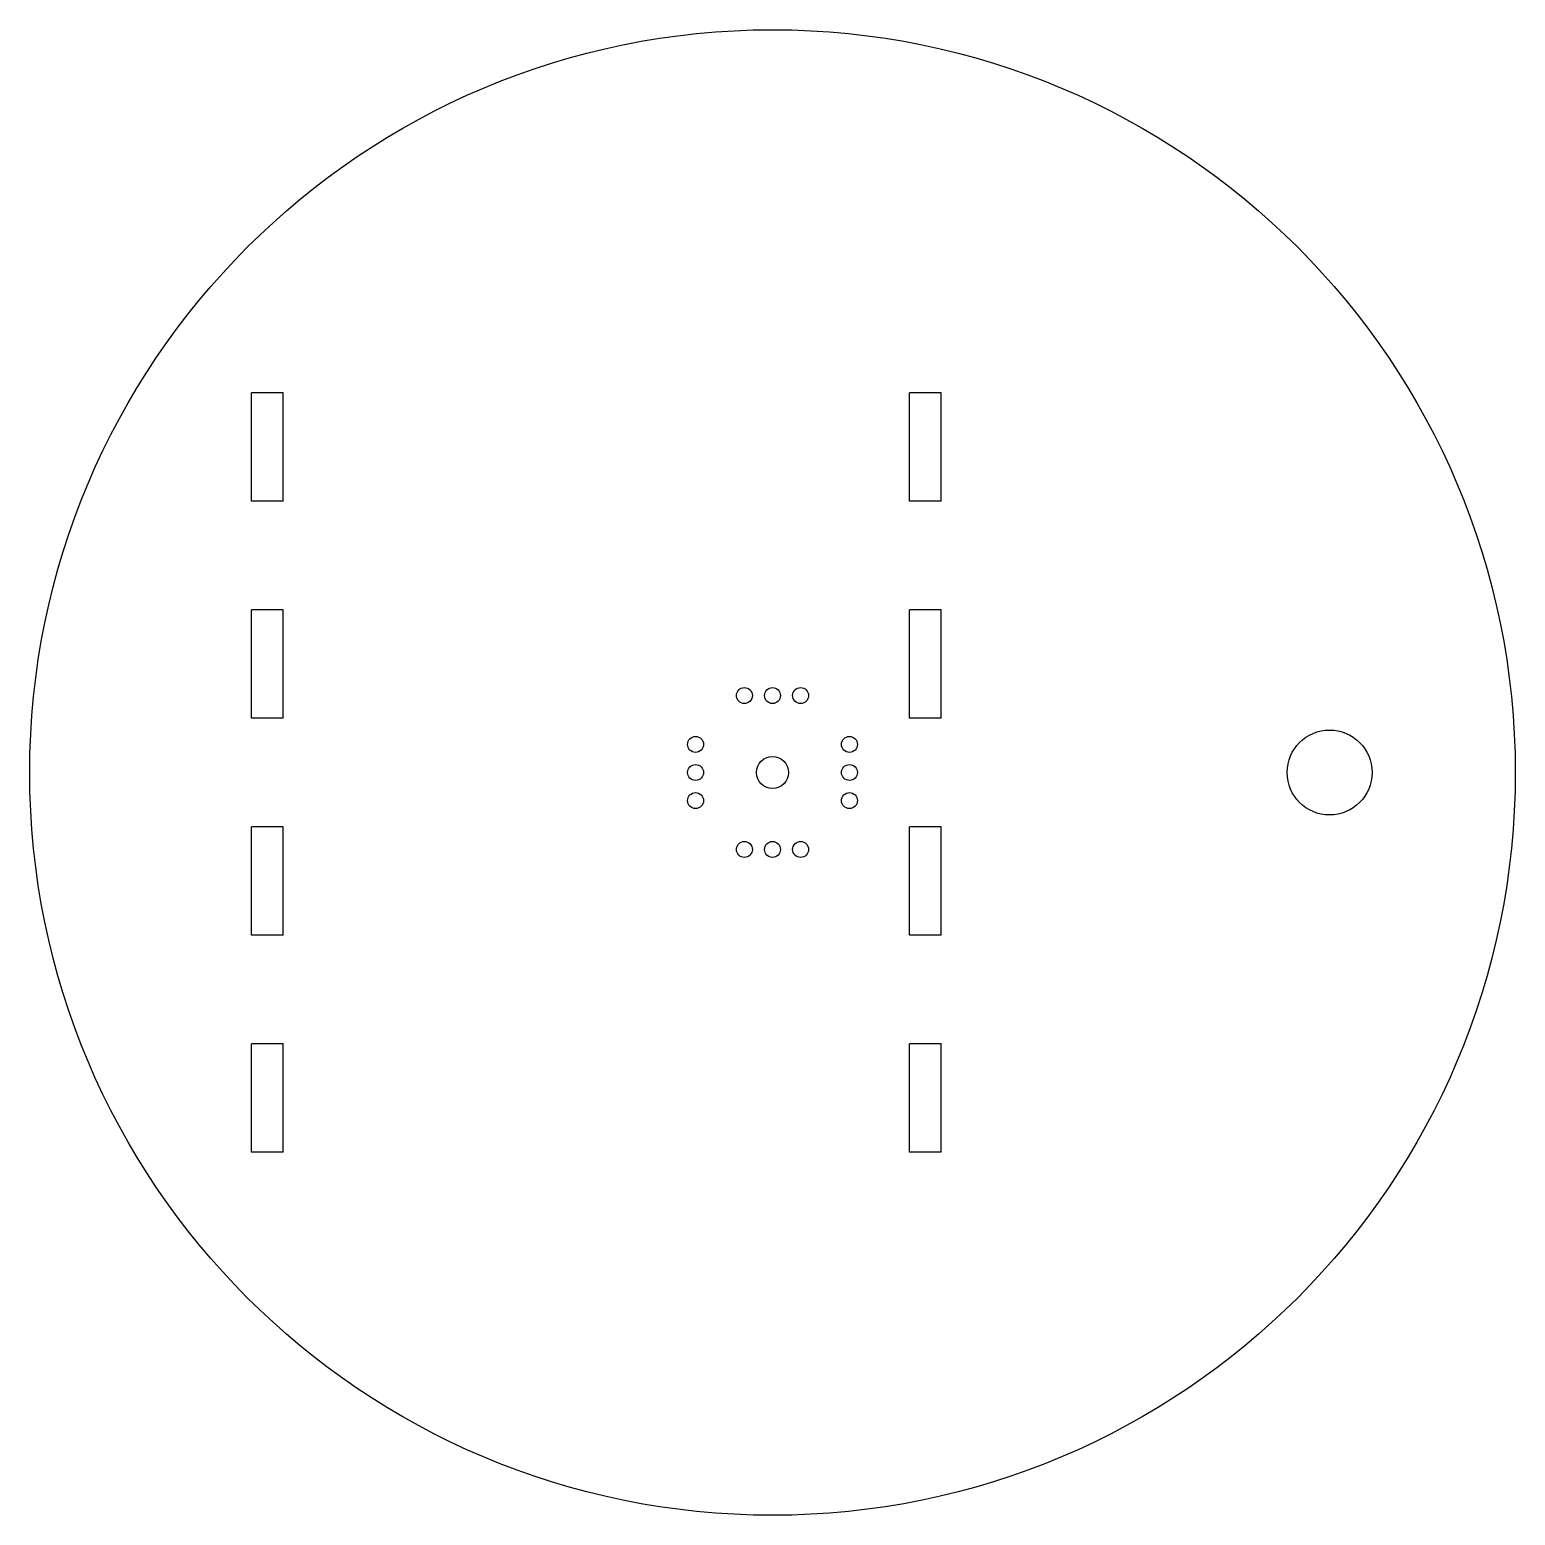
# Model space of a CAD drawing. Extents: x -0.07 to 0.07, y -0.07 to 0.07.
import ezdxf

# ---------------------------------------------------------------- set-up
doc = ezdxf.new("R2010")
doc.units = 0
doc.layers.add('VISIBLE', color=7, linetype='CONTINUOUS')

msp = doc.modelspace()

# ---------------------------------------------------------------- linework, layer by layer
at = {"layer": 'VISIBLE'}
for p, q in [((-0.0491, 0.02556), (-0.0491, 0.03578)), ((-0.0461, 0.03578), (-0.0491, 0.03578)), ((-0.0461, 0.02556), (-0.0461, 0.03578)), ((0.0129, 0.02556), (0.0129, 0.03578)), ((0.0159, 0.03578), (0.0129, 0.03578)), ((0.0159, 0.02556), (0.0159, 0.03578)), ((-0.0461, 0.02556), (-0.0491, 0.02556)), ((0.0159, 0.02556), (0.0129, 0.02556)), ((-0.0491, 0.00511), (-0.0491, 0.01533)), ((-0.0461, 0.01533), (-0.0491, 0.01533)), ((-0.0461, 0.00511), (-0.0461, 0.01533)), ((0.0129, 0.00511), (0.0129, 0.01533)), ((0.0159, 0.01533), (0.0129, 0.01533)), ((0.0159, 0.00511), (0.0159, 0.01533)), ((-0.0461, 0.00511), (-0.0491, 0.00511)), ((0.0159, 0.00511), (0.0129, 0.00511)), ((-0.0491, -0.01533), (-0.0491, -0.00511)), ((-0.0461, -0.00511), (-0.0491, -0.00511)), ((-0.0461, -0.01533), (-0.0461, -0.00511)), ((0.0129, -0.01533), (0.0129, -0.00511)), ((0.0159, -0.00511), (0.0129, -0.00511)), ((0.0159, -0.01533), (0.0159, -0.00511)), ((-0.0461, -0.01533), (-0.0491, -0.01533)), ((0.0159, -0.01533), (0.0129, -0.01533)), ((-0.0491, -0.03578), (-0.0491, -0.02556)), ((-0.0461, -0.02556), (-0.0491, -0.02556)), ((-0.0461, -0.03578), (-0.0461, -0.02556)), ((0.0129, -0.03578), (0.0129, -0.02556)), ((0.0159, -0.02556), (0.0129, -0.02556)), ((0.0159, -0.03578), (0.0159, -0.02556)), ((-0.0461, -0.03578), (-0.0491, -0.03578)), ((0.0159, -0.03578), (0.0129, -0.03578))]:
    msp.add_line(p, q, dxfattribs=at)
for centre, radius in [((0, 0), 0.07), ((-0.00265, 0.00725), 0.00075), ((0, 0.00725), 0.00075), ((0.00265, 0.00725), 0.00075), ((-0.00725, 0.00265), 0.00075), ((0.00725, 0.00265), 0.00075), ((0.0525, 0), 0.004), ((0, 0), 0.0015), ((-0.00725, 0), 0.00075), ((0.00725, 0), 0.00075), ((-0.00725, -0.00265), 0.00075), ((0.00725, -0.00265), 0.00075), ((-0.00265, -0.00725), 0.00075), ((0, -0.00725), 0.00075), ((0.00265, -0.00725), 0.00075)]:
    msp.add_circle(centre, radius, dxfattribs=at)

doc.saveas('drawing.dxf')
